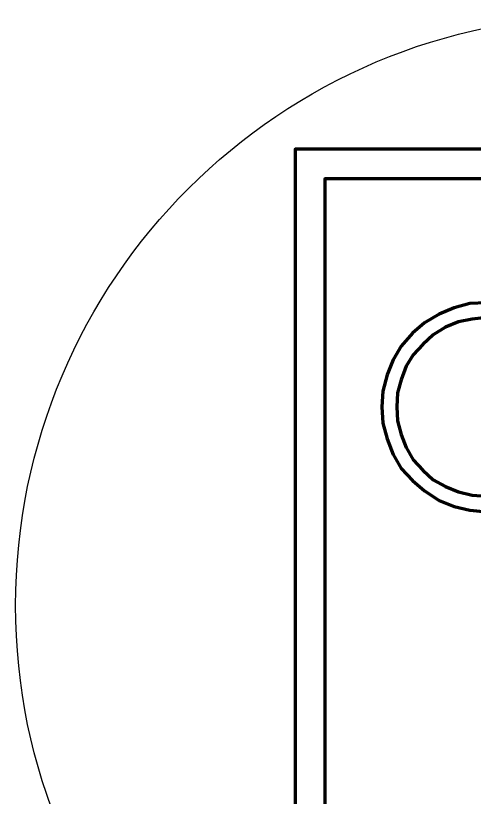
# Model space of a CAD drawing. Header units: millimetres. Extents: x 4161 to 13726, y 828 to 4470.
# Drawn here: x 9585.9 to 9741.3, y 1437.1 to 1702.1 of the extents above; entities that cross this region are included whole.
import ezdxf

# ---------------------------------------------------------------- set-up
doc = ezdxf.new("R2010")
doc.units = ezdxf.units.MM
doc.header["$LTSCALE"] = 10
doc.layers.add('AUX_01', color=1, linetype='Continuous')
doc.layers.add('P', color=250, linetype='Continuous', lineweight=100)

# ---------------------------------------------------------------- blocks, each defined once
blk = doc.blocks.new('A$C4B5A1FD5')
at = {"layer": 'P', "color": 0, "linetype": 'Continuous'}
for points in [[(269.12, 65.59), (269.12, 375), (58.53, 375), (58.53, 65.59), (269.12, 65.59)], [(259.41, 75.59), (259.41, 365), (68.53, 365), (68.53, 75.59), (259.41, 75.59)], [(123.24, 322.94), (117.65, 322.65), (112.35, 321.18), (107.35, 319.12), (102.35, 316.18), (98.24, 312.65), (94.41, 308.24), (91.76, 303.53), (89.71, 298.53), (88.24, 292.94), (87.94, 287.65), (88.24, 282.06), (89.71, 276.76), (91.76, 271.47), (94.41, 266.76), (98.24, 262.65), (102.35, 259.12), (107.35, 255.88), (112.35, 253.82), (117.65, 252.65), (123.24, 252.06)], [(123.24, 317.94), (118.53, 317.35), (113.82, 316.47), (109.41, 314.71), (105.29, 312.06), (101.76, 308.82), (98.53, 305.29), (96.18, 301.47), (94.41, 296.76), (93.24, 292.35), (92.94, 287.65), (93.24, 282.94), (94.41, 278.24), (96.18, 273.82), (98.53, 269.71), (101.76, 266.18), (105.29, 262.94), (109.41, 260.59), (113.82, 258.82), (118.53, 257.65), (123.24, 257.35)]]:
    blk.add_lwpolyline(points, dxfattribs=at)

msp = doc.modelspace()

# ---------------------------------------------------------------- linework, layer by layer
at = {"layer": 'AUX_01'}
msp.add_circle((9785.94, 1502.12), 200, dxfattribs=at)

# ---------------------------------------------------------------- block references
msp.add_blockref('A$C4B5A1FD5', (9622.11, 1281.83), dxfattribs=at)

doc.saveas('drawing.dxf')
